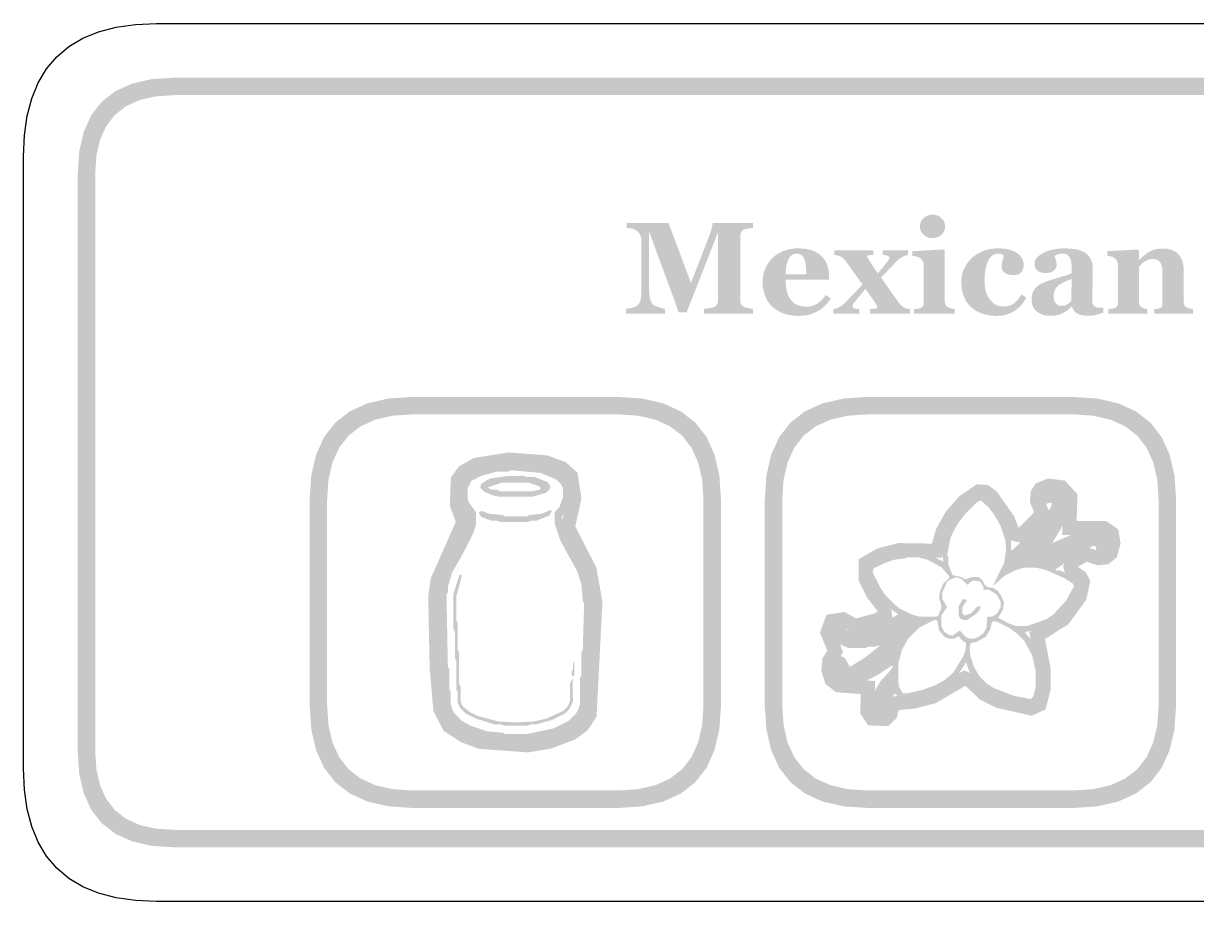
# Model space of a CAD drawing. Header units: millimetres. Extents: x 4 to 272, y 4 to 144.
# Drawn here: x 3.96 to 30.77, y 27.96 to 48.04 of the extents above; entities that cross this region are included whole.
import ezdxf

# ---------------------------------------------------------------- set-up
doc = ezdxf.new("R2010")
doc.units = ezdxf.units.MM
doc.layers.add('CUT', color=1, linetype='Continuous')
doc.layers.add('RASTER', color=7, linetype='Continuous')

msp = doc.modelspace()

# ---------------------------------------------------------------- hatches: boundary and pattern name
at = {"layer": 'RASTER'}
h = msp.add_hatch(color=7, dxfattribs=at)
h.paths.add_polyline_path([(5.2, 44.6), (5.234, 45.116), (5.337, 45.563), (5.509, 45.941), (5.75, 46.25), (6.059, 46.491), (6.438, 46.662), (6.884, 46.766), (7.4, 46.8), (64.6, 46.8), (65.116, 46.766), (65.563, 46.662), (65.941, 46.491), (66.25, 46.25), (66.491, 45.941), (66.663, 45.563), (66.766, 45.116), (66.8, 44.6), (66.8, 31.4), (66.766, 30.884), (66.663, 30.438), (66.491, 30.059), (66.25, 29.75), (65.941, 29.509), (65.563, 29.338), (65.116, 29.234), (64.6, 29.2), (7.4, 29.2), (6.884, 29.234), (6.438, 29.338), (6.059, 29.509), (5.75, 29.75), (5.509, 30.059), (5.337, 30.438), (5.234, 30.884), (5.2, 31.4)])
h.paths.add_polyline_path([(5.6, 44.6), (5.6, 31.4), (5.628, 30.978), (5.712, 30.613), (5.853, 30.303), (6.05, 30.05), (6.303, 29.853), (6.612, 29.712), (6.978, 29.628), (7.4, 29.6), (64.6, 29.6), (65.022, 29.628), (65.387, 29.712), (65.697, 29.853), (65.95, 30.05), (66.147, 30.303), (66.288, 30.612), (66.372, 30.978), (66.4, 31.4), (66.4, 44.6), (66.372, 45.022), (66.288, 45.387), (66.147, 45.697), (65.95, 45.95), (65.697, 46.147), (65.387, 46.288), (65.022, 46.372), (64.6, 46.4), (7.4, 46.4), (6.978, 46.372), (6.612, 46.288), (6.303, 46.147), (6.05, 45.95), (5.853, 45.697), (5.712, 45.387), (5.628, 45.022), (5.6, 44.6)], flags=0)
for points in [[(20.635, 41.4), (19.508, 41.4), (19.508, 41.514), (19.521, 41.515), (19.534, 41.517), (19.549, 41.518), (19.564, 41.52), (19.579, 41.522), (19.596, 41.524), (19.613, 41.526), (19.63, 41.529), (19.648, 41.531), (19.664, 41.534), (19.678, 41.537), (19.691, 41.54), (19.703, 41.542), (19.713, 41.545), (19.722, 41.548), (19.729, 41.551), (19.742, 41.557), (19.754, 41.563), (19.766, 41.57), (19.776, 41.577), (19.785, 41.585), (19.793, 41.593), (19.801, 41.602), (19.807, 41.611), (19.812, 41.621), (19.817, 41.631), (19.821, 41.642), (19.824, 41.654), (19.827, 41.667), (19.829, 41.68), (19.83, 41.693), (19.83, 41.708), (19.83, 43.26), (19.115, 41.434), (18.931, 41.434), (18.927, 41.447), (18.922, 41.464), (18.916, 41.483), (18.908, 41.506), (18.899, 41.531), (18.889, 41.56), (18.878, 41.591), (18.866, 41.626), (18.853, 41.661), (18.841, 41.694), (18.83, 41.725), (18.819, 41.755), (18.808, 41.783), (18.799, 41.809), (18.79, 41.833), (18.781, 41.856), (18.256, 43.284), (18.256, 42.02), (18.256, 41.976), (18.257, 41.934), (18.259, 41.896), (18.262, 41.86), (18.265, 41.827), (18.269, 41.796), (18.274, 41.768), (18.28, 41.744), (18.286, 41.721), (18.294, 41.699), (18.302, 41.68), (18.311, 41.662), (18.322, 41.645), (18.333, 41.63), (18.345, 41.617), (18.358, 41.605), (18.368, 41.597), (18.38, 41.59), (18.394, 41.582), (18.409, 41.575), (18.427, 41.568), (18.446, 41.561), (18.467, 41.553), (18.489, 41.546), (18.512, 41.54), (18.533, 41.534), (18.552, 41.529), (18.57, 41.525), (18.585, 41.521), (18.599, 41.518), (18.611, 41.516), (18.622, 41.514), (18.622, 41.4), (17.728, 41.4), (17.728, 41.514), (17.738, 41.516), (17.749, 41.517), (17.762, 41.519), (17.776, 41.521), (17.792, 41.524), (17.809, 41.527), (17.828, 41.53), (17.848, 41.534), (17.868, 41.538), (17.887, 41.543), (17.906, 41.549), (17.923, 41.555), (17.939, 41.562), (17.955, 41.57), (17.97, 41.578), (17.983, 41.588), (17.997, 41.599), (18.01, 41.612), (18.022, 41.626), (18.032, 41.643), (18.042, 41.661), (18.05, 41.681), (18.057, 41.702), (18.062, 41.726), (18.067, 41.752), (18.071, 41.78), (18.075, 41.811), (18.078, 41.844), (18.08, 41.88), (18.081, 41.919), (18.082, 41.96), (18.083, 42.004), (18.083, 43.033), (18.082, 43.056), (18.081, 43.078), (18.079, 43.099), (18.077, 43.119), (18.074, 43.138), (18.07, 43.156), (18.065, 43.173), (18.059, 43.189), (18.053, 43.204), (18.046, 43.219), (18.038, 43.232), (18.03, 43.245), (18.021, 43.257), (18.011, 43.268), (18, 43.279), (17.989, 43.288), (17.974, 43.299), (17.96, 43.309), (17.945, 43.318), (17.93, 43.326), (17.915, 43.332), (17.899, 43.338), (17.884, 43.343), (17.869, 43.347), (17.853, 43.35), (17.838, 43.353), (17.823, 43.355), (17.807, 43.358), (17.791, 43.36), (17.776, 43.362), (17.76, 43.363), (17.744, 43.364), (17.744, 43.479), (18.701, 43.479), (19.214, 42.106), (19.646, 43.221), (19.651, 43.237), (19.657, 43.253), (19.662, 43.27), (19.667, 43.288), (19.673, 43.307), (19.678, 43.326), (19.683, 43.346), (19.688, 43.367), (19.693, 43.388), (19.697, 43.406), (19.701, 43.423), (19.704, 43.438), (19.706, 43.451), (19.708, 43.462), (19.71, 43.471), (19.71, 43.479), (20.632, 43.479), (20.632, 43.364), (20.62, 43.364), (20.608, 43.363), (20.596, 43.361), (20.584, 43.36), (20.571, 43.358), (20.559, 43.357), (20.546, 43.355), (20.533, 43.353), (20.521, 43.35), (20.508, 43.348), (20.496, 43.345), (20.483, 43.342), (20.471, 43.339), (20.459, 43.336), (20.447, 43.333), (20.435, 43.329), (20.422, 43.324), (20.409, 43.318), (20.398, 43.312), (20.388, 43.305), (20.379, 43.297), (20.371, 43.288), (20.365, 43.279), (20.36, 43.269), (20.356, 43.259), (20.352, 43.248), (20.349, 43.237), (20.346, 43.226), (20.344, 43.214), (20.343, 43.203), (20.342, 43.191), (20.342, 43.178), (20.342, 41.706), (20.342, 41.693), (20.343, 41.681), (20.344, 41.669), (20.346, 41.658), (20.349, 41.647), (20.352, 41.637), (20.356, 41.627), (20.36, 41.618), (20.365, 41.609), (20.371, 41.6), (20.379, 41.592), (20.388, 41.584), (20.398, 41.576), (20.409, 41.569), (20.422, 41.562), (20.435, 41.555), (20.443, 41.552), (20.452, 41.549), (20.463, 41.546), (20.474, 41.542), (20.487, 41.539), (20.5, 41.536), (20.515, 41.533), (20.531, 41.53), (20.547, 41.528), (20.563, 41.525), (20.577, 41.523), (20.59, 41.52), (20.603, 41.519), (20.614, 41.517), (20.625, 41.515), (20.635, 41.514)], [(26.208, 41.353), (26.158, 41.354), (26.109, 41.357), (26.062, 41.361), (26.017, 41.368), (25.972, 41.376), (25.93, 41.386), (25.888, 41.399), (25.849, 41.412), (25.81, 41.428), (25.774, 41.445), (25.739, 41.463), (25.706, 41.483), (25.675, 41.503), (25.646, 41.526), (25.618, 41.549), (25.592, 41.574), (25.567, 41.601), (25.544, 41.629), (25.523, 41.658), (25.503, 41.688), (25.485, 41.719), (25.469, 41.752), (25.454, 41.785), (25.441, 41.82), (25.429, 41.856), (25.419, 41.893), (25.41, 41.93), (25.403, 41.969), (25.398, 42.008), (25.394, 42.048), (25.392, 42.088), (25.391, 42.129), (25.392, 42.167), (25.395, 42.205), (25.399, 42.242), (25.406, 42.278), (25.415, 42.314), (25.425, 42.35), (25.437, 42.385), (25.452, 42.42), (25.468, 42.453), (25.485, 42.486), (25.503, 42.518), (25.523, 42.549), (25.545, 42.578), (25.567, 42.607), (25.591, 42.635), (25.616, 42.661), (25.644, 42.687), (25.673, 42.712), (25.704, 42.735), (25.736, 42.757), (25.77, 42.778), (25.806, 42.797), (25.843, 42.815), (25.882, 42.832), (25.923, 42.847), (25.964, 42.86), (26.006, 42.871), (26.049, 42.88), (26.094, 42.887), (26.139, 42.892), (26.186, 42.895), (26.233, 42.896), (26.299, 42.894), (26.361, 42.889), (26.419, 42.881), (26.474, 42.87), (26.526, 42.856), (26.574, 42.838), (26.618, 42.818), (26.659, 42.794), (26.696, 42.767), (26.728, 42.738), (26.755, 42.707), (26.777, 42.674), (26.794, 42.639), (26.806, 42.601), (26.814, 42.561), (26.816, 42.519), (26.815, 42.493), (26.813, 42.469), (26.808, 42.446), (26.802, 42.424), (26.794, 42.403), (26.785, 42.384), (26.774, 42.366), (26.76, 42.349), (26.745, 42.334), (26.728, 42.321), (26.707, 42.31), (26.685, 42.301), (26.659, 42.294), (26.632, 42.289), (26.601, 42.286), (26.569, 42.285), (26.542, 42.286), (26.516, 42.288), (26.491, 42.292), (26.468, 42.298), (26.445, 42.305), (26.424, 42.314), (26.404, 42.325), (26.385, 42.338), (26.367, 42.351), (26.352, 42.366), (26.34, 42.382), (26.329, 42.398), (26.321, 42.416), (26.315, 42.435), (26.312, 42.454), (26.311, 42.475), (26.311, 42.493), (26.312, 42.511), (26.314, 42.529), (26.317, 42.547), (26.32, 42.564), (26.324, 42.582), (26.329, 42.6), (26.334, 42.617), (26.34, 42.634), (26.345, 42.65), (26.349, 42.665), (26.353, 42.679), (26.356, 42.692), (26.359, 42.704), (26.361, 42.715), (26.362, 42.724), (26.358, 42.731), (26.353, 42.737), (26.349, 42.742), (26.344, 42.747), (26.338, 42.752), (26.333, 42.757), (26.327, 42.761), (26.321, 42.765), (26.314, 42.768), (26.307, 42.771), (26.298, 42.773), (26.289, 42.775), (26.279, 42.776), (26.268, 42.778), (26.256, 42.778), (26.243, 42.778), (26.227, 42.778), (26.211, 42.776), (26.196, 42.774), (26.18, 42.771), (26.166, 42.766), (26.151, 42.761), (26.137, 42.755), (26.123, 42.748), (26.11, 42.739), (26.097, 42.729), (26.084, 42.718), (26.071, 42.705), (26.058, 42.691), (26.046, 42.675), (26.034, 42.658), (26.022, 42.639), (26.011, 42.62), (26.001, 42.6), (25.991, 42.577), (25.981, 42.554), (25.973, 42.528), (25.964, 42.501), (25.957, 42.473), (25.95, 42.443), (25.943, 42.411), (25.938, 42.378), (25.933, 42.344), (25.929, 42.307), (25.926, 42.27), (25.924, 42.23), (25.923, 42.19), (25.923, 42.147), (25.925, 42.083), (25.93, 42.023), (25.94, 41.966), (25.953, 41.912), (25.97, 41.861), (25.991, 41.813), (26.016, 41.768), (26.045, 41.727), (26.076, 41.689), (26.109, 41.657), (26.143, 41.629), (26.179, 41.607), (26.216, 41.589), (26.255, 41.577), (26.295, 41.569), (26.337, 41.567), (26.377, 41.568), (26.414, 41.572), (26.45, 41.577), (26.483, 41.585), (26.514, 41.595), (26.544, 41.608), (26.571, 41.623), (26.596, 41.64), (26.619, 41.659), (26.642, 41.68), (26.665, 41.702), (26.686, 41.727), (26.707, 41.754), (26.728, 41.782), (26.747, 41.813), (26.766, 41.845), (26.876, 41.769), (26.865, 41.747), (26.852, 41.725), (26.84, 41.704), (26.826, 41.684), (26.813, 41.663), (26.798, 41.644), (26.783, 41.625), (26.768, 41.606), (26.752, 41.588), (26.735, 41.57), (26.717, 41.553), (26.699, 41.536), (26.679, 41.52), (26.659, 41.504), (26.639, 41.489), (26.617, 41.475), (26.594, 41.46), (26.571, 41.447), (26.547, 41.434), (26.524, 41.422), (26.5, 41.411), (26.477, 41.401), (26.453, 41.392), (26.429, 41.384), (26.405, 41.377), (26.38, 41.37), (26.354, 41.365), (26.327, 41.361), (26.298, 41.357), (26.269, 41.355), (26.239, 41.354), (26.208, 41.353)], [(30.686, 41.4), (29.804, 41.4), (29.804, 41.507), (29.812, 41.508), (29.819, 41.508), (29.827, 41.509), (29.835, 41.51), (29.844, 41.511), (29.853, 41.512), (29.862, 41.513), (29.872, 41.514), (29.881, 41.515), (29.89, 41.517), (29.899, 41.518), (29.907, 41.52), (29.914, 41.522), (29.92, 41.524), (29.926, 41.526), (29.932, 41.529), (29.939, 41.533), (29.946, 41.538), (29.952, 41.543), (29.958, 41.549), (29.963, 41.555), (29.968, 41.561), (29.972, 41.568), (29.976, 41.576), (29.979, 41.584), (29.982, 41.593), (29.984, 41.603), (29.986, 41.614), (29.987, 41.626), (29.988, 41.638), (29.989, 41.652), (29.989, 41.667), (29.989, 42.352), (29.988, 42.388), (29.986, 42.422), (29.981, 42.454), (29.975, 42.483), (29.968, 42.51), (29.958, 42.535), (29.947, 42.557), (29.934, 42.577), (29.92, 42.595), (29.903, 42.61), (29.886, 42.623), (29.866, 42.634), (29.845, 42.642), (29.822, 42.648), (29.798, 42.651), (29.772, 42.652), (29.758, 42.652), (29.743, 42.651), (29.729, 42.65), (29.716, 42.648), (29.702, 42.646), (29.689, 42.643), (29.676, 42.639), (29.663, 42.635), (29.65, 42.63), (29.638, 42.625), (29.625, 42.619), (29.613, 42.613), (29.601, 42.607), (29.589, 42.599), (29.576, 42.592), (29.564, 42.584), (29.554, 42.576), (29.544, 42.569), (29.535, 42.561), (29.526, 42.554), (29.518, 42.546), (29.51, 42.539), (29.503, 42.531), (29.496, 42.524), (29.49, 42.516), (29.484, 42.509), (29.478, 42.501), (29.472, 42.495), (29.467, 42.488), (29.462, 42.482), (29.457, 42.475), (29.453, 42.469), (29.453, 41.683), (29.453, 41.67), (29.454, 41.658), (29.455, 41.647), (29.457, 41.636), (29.459, 41.625), (29.461, 41.615), (29.464, 41.606), (29.468, 41.597), (29.471, 41.589), (29.476, 41.581), (29.481, 41.574), (29.487, 41.567), (29.493, 41.561), (29.5, 41.555), (29.508, 41.55), (29.516, 41.545), (29.522, 41.542), (29.528, 41.539), (29.535, 41.536), (29.542, 41.533), (29.55, 41.53), (29.558, 41.527), (29.566, 41.524), (29.574, 41.522), (29.583, 41.519), (29.592, 41.517), (29.601, 41.515), (29.609, 41.513), (29.618, 41.511), (29.626, 41.509), (29.635, 41.508), (29.643, 41.507), (29.643, 41.4), (28.753, 41.4), (28.753, 41.507), (28.762, 41.508), (28.771, 41.509), (28.78, 41.509), (28.789, 41.51), (28.799, 41.511), (28.808, 41.513), (28.817, 41.514), (28.827, 41.515), (28.836, 41.516), (28.845, 41.518), (28.853, 41.519), (28.861, 41.521), (28.869, 41.523), (28.877, 41.525), (28.884, 41.527), (28.89, 41.529), (28.902, 41.533), (28.912, 41.538), (28.921, 41.543), (28.93, 41.549), (28.938, 41.556), (28.944, 41.563), (28.95, 41.571), (28.955, 41.579), (28.959, 41.587), (28.963, 41.597), (28.966, 41.607), (28.968, 41.618), (28.97, 41.629), (28.971, 41.641), (28.972, 41.653), (28.972, 41.667), (28.972, 42.519), (28.972, 42.53), (28.971, 42.542), (28.969, 42.553), (28.967, 42.564), (28.963, 42.575), (28.959, 42.586), (28.954, 42.597), (28.949, 42.608), (28.943, 42.619), (28.936, 42.629), (28.929, 42.639), (28.922, 42.648), (28.914, 42.657), (28.906, 42.665), (28.897, 42.673), (28.887, 42.68), (28.881, 42.685), (28.873, 42.689), (28.866, 42.693), (28.858, 42.696), (28.849, 42.7), (28.84, 42.703), (28.831, 42.707), (28.821, 42.71), (28.811, 42.712), (28.8, 42.715), (28.789, 42.717), (28.779, 42.719), (28.767, 42.721), (28.756, 42.723), (28.744, 42.724), (28.732, 42.726), (28.732, 42.833), (29.431, 42.871), (29.453, 42.849), (29.453, 42.636), (29.459, 42.636), (29.469, 42.646), (29.48, 42.656), (29.492, 42.666), (29.504, 42.677), (29.517, 42.688), (29.53, 42.699), (29.544, 42.712), (29.558, 42.724), (29.573, 42.737), (29.587, 42.749), (29.601, 42.76), (29.615, 42.771), (29.628, 42.781), (29.641, 42.79), (29.654, 42.799), (29.667, 42.808), (29.681, 42.816), (29.696, 42.825), (29.712, 42.833), (29.729, 42.84), (29.748, 42.848), (29.767, 42.855), (29.787, 42.861), (29.809, 42.868), (29.831, 42.874), (29.854, 42.879), (29.876, 42.883), (29.9, 42.886), (29.923, 42.889), (29.947, 42.891), (29.972, 42.892), (29.996, 42.893), (30.054, 42.891), (30.108, 42.884), (30.159, 42.874), (30.205, 42.859), (30.248, 42.84), (30.287, 42.816), (30.323, 42.789), (30.354, 42.757), (30.382, 42.722), (30.407, 42.684), (30.427, 42.643), (30.444, 42.6), (30.457, 42.553), (30.466, 42.504), (30.472, 42.452), (30.474, 42.398), (30.474, 41.68), (30.474, 41.667), (30.475, 41.654), (30.476, 41.642), (30.478, 41.631), (30.48, 41.621), (30.483, 41.611), (30.486, 41.602), (30.49, 41.593), (30.494, 41.586), (30.5, 41.578), (30.506, 41.571), (30.513, 41.564), (30.521, 41.558), (30.53, 41.552), (30.539, 41.547), (30.55, 41.542), (30.556, 41.54), (30.562, 41.537), (30.569, 41.534), (30.576, 41.532), (30.584, 41.529), (30.591, 41.527), (30.599, 41.524), (30.608, 41.522), (30.617, 41.519), (30.626, 41.517), (30.635, 41.515), (30.645, 41.513), (30.655, 41.511), (30.665, 41.509), (30.675, 41.508), (30.686, 41.507)], [(24.218, 41.4), (23.302, 41.4), (23.302, 41.507), (23.32, 41.508), (23.336, 41.509), (23.353, 41.511), (23.368, 41.512), (23.383, 41.514), (23.396, 41.516), (23.41, 41.517), (23.422, 41.519), (23.433, 41.522), (23.443, 41.524), (23.452, 41.528), (23.458, 41.532), (23.464, 41.536), (23.467, 41.541), (23.47, 41.546), (23.47, 41.552), (23.47, 41.555), (23.47, 41.559), (23.469, 41.563), (23.467, 41.567), (23.466, 41.572), (23.463, 41.577), (23.461, 41.583), (23.458, 41.589), (23.455, 41.595), (23.451, 41.602), (23.448, 41.608), (23.444, 41.615), (23.44, 41.622), (23.436, 41.63), (23.431, 41.637), (23.427, 41.645), (23.419, 41.657), (23.41, 41.671), (23.4, 41.686), (23.389, 41.703), (23.376, 41.722), (23.362, 41.742), (23.347, 41.764), (23.331, 41.788), (23.314, 41.812), (23.297, 41.836), (23.281, 41.86), (23.264, 41.883), (23.249, 41.905), (23.233, 41.927), (23.218, 41.949), (23.202, 41.97), (23.182, 41.946), (23.162, 41.922), (23.143, 41.9), (23.124, 41.879), (23.107, 41.858), (23.091, 41.838), (23.075, 41.819), (23.06, 41.801), (23.046, 41.784), (23.031, 41.766), (23.017, 41.747), (23.002, 41.728), (22.987, 41.709), (22.971, 41.69), (22.956, 41.67), (22.94, 41.65), (22.935, 41.644), (22.93, 41.638), (22.926, 41.631), (22.922, 41.625), (22.918, 41.619), (22.915, 41.613), (22.912, 41.608), (22.909, 41.602), (22.907, 41.597), (22.906, 41.592), (22.904, 41.588), (22.903, 41.585), (22.902, 41.582), (22.901, 41.579), (22.901, 41.577), (22.901, 41.576), (22.901, 41.568), (22.904, 41.56), (22.907, 41.553), (22.913, 41.546), (22.919, 41.54), (22.927, 41.534), (22.937, 41.529), (22.948, 41.525), (22.96, 41.52), (22.973, 41.517), (22.987, 41.514), (23, 41.511), (23.015, 41.509), (23.03, 41.508), (23.046, 41.507), (23.062, 41.507), (23.062, 41.4), (22.467, 41.4), (22.467, 41.507), (22.496, 41.514), (22.523, 41.521), (22.549, 41.53), (22.574, 41.539), (22.597, 41.55), (22.618, 41.561), (22.638, 41.573), (22.657, 41.586), (22.674, 41.599), (22.689, 41.612), (22.704, 41.623), (22.716, 41.634), (22.728, 41.644), (22.737, 41.653), (22.746, 41.662), (22.753, 41.67), (22.779, 41.697), (22.804, 41.724), (22.828, 41.75), (22.851, 41.774), (22.873, 41.797), (22.895, 41.819), (22.915, 41.84), (22.934, 41.859), (22.953, 41.879), (22.974, 41.901), (22.996, 41.924), (23.02, 41.95), (23.046, 41.977), (23.073, 42.007), (23.102, 42.038), (23.132, 42.071), (23.111, 42.101), (23.088, 42.132), (23.065, 42.165), (23.04, 42.199), (23.014, 42.236), (22.987, 42.273), (22.959, 42.313), (22.93, 42.354), (22.901, 42.394), (22.873, 42.433), (22.847, 42.47), (22.821, 42.506), (22.797, 42.539), (22.774, 42.57), (22.753, 42.6), (22.732, 42.628), (22.722, 42.64), (22.711, 42.652), (22.7, 42.664), (22.688, 42.674), (22.676, 42.684), (22.663, 42.693), (22.65, 42.701), (22.635, 42.709), (22.621, 42.716), (22.605, 42.722), (22.588, 42.727), (22.57, 42.732), (22.551, 42.737), (22.531, 42.741), (22.51, 42.744), (22.488, 42.746), (22.488, 42.853), (23.383, 42.853), (23.383, 42.746), (23.371, 42.746), (23.358, 42.746), (23.347, 42.745), (23.335, 42.745), (23.323, 42.744), (23.311, 42.743), (23.299, 42.742), (23.287, 42.74), (23.276, 42.739), (23.267, 42.737), (23.259, 42.735), (23.252, 42.732), (23.247, 42.73), (23.243, 42.727), (23.241, 42.723), (23.24, 42.72), (23.241, 42.717), (23.241, 42.714), (23.242, 42.71), (23.242, 42.707), (23.243, 42.703), (23.245, 42.699), (23.246, 42.695), (23.248, 42.691), (23.25, 42.686), (23.252, 42.682), (23.254, 42.677), (23.256, 42.673), (23.259, 42.668), (23.261, 42.663), (23.264, 42.659), (23.267, 42.654), (23.274, 42.642), (23.283, 42.628), (23.292, 42.613), (23.303, 42.596), (23.314, 42.578), (23.327, 42.559), (23.34, 42.538), (23.355, 42.516), (23.37, 42.493), (23.385, 42.47), (23.401, 42.447), (23.417, 42.423), (23.433, 42.399), (23.45, 42.375), (23.467, 42.351), (23.484, 42.326), (23.5, 42.345), (23.515, 42.364), (23.53, 42.382), (23.544, 42.399), (23.558, 42.415), (23.571, 42.43), (23.583, 42.444), (23.594, 42.458), (23.606, 42.471), (23.618, 42.486), (23.631, 42.502), (23.645, 42.52), (23.66, 42.538), (23.676, 42.558), (23.692, 42.58), (23.709, 42.603), (23.716, 42.611), (23.721, 42.619), (23.726, 42.627), (23.731, 42.633), (23.734, 42.64), (23.738, 42.645), (23.74, 42.651), (23.742, 42.655), (23.744, 42.66), (23.745, 42.663), (23.746, 42.667), (23.747, 42.67), (23.748, 42.672), (23.748, 42.674), (23.749, 42.676), (23.749, 42.677), (23.748, 42.683), (23.747, 42.689), (23.744, 42.695), (23.741, 42.701), (23.736, 42.706), (23.731, 42.712), (23.725, 42.717), (23.717, 42.722), (23.708, 42.727), (23.698, 42.731), (23.685, 42.735), (23.671, 42.738), (23.654, 42.741), (23.636, 42.743), (23.616, 42.745), (23.594, 42.746), (23.594, 42.853), (24.177, 42.853), (24.177, 42.746), (24.159, 42.743), (24.141, 42.739), (24.123, 42.734), (24.106, 42.728), (24.089, 42.722), (24.071, 42.715), (24.054, 42.707), (24.037, 42.698), (24.02, 42.688), (24.003, 42.677), (23.986, 42.665), (23.969, 42.651), (23.951, 42.636), (23.933, 42.62), (23.915, 42.602), (23.897, 42.584), (23.869, 42.555), (23.843, 42.528), (23.82, 42.504), (23.798, 42.481), (23.778, 42.46), (23.76, 42.441), (23.744, 42.425), (23.73, 42.41), (23.716, 42.395), (23.7, 42.378), (23.682, 42.359), (23.661, 42.337), (23.639, 42.313), (23.614, 42.287), (23.587, 42.258), (23.558, 42.228), (23.576, 42.202), (23.596, 42.175), (23.617, 42.144), (23.641, 42.111), (23.666, 42.075), (23.693, 42.036), (23.722, 41.995), (23.753, 41.951), (23.784, 41.906), (23.815, 41.864), (23.844, 41.823), (23.872, 41.783), (23.899, 41.746), (23.925, 41.71), (23.949, 41.677), (23.973, 41.645), (23.983, 41.631), (23.993, 41.618), (24.004, 41.606), (24.015, 41.594), (24.026, 41.583), (24.038, 41.573), (24.049, 41.563), (24.062, 41.554), (24.075, 41.545), (24.09, 41.538), (24.106, 41.531), (24.125, 41.525), (24.145, 41.519), (24.168, 41.514), (24.192, 41.51), (24.218, 41.507)]]:
    msp.add_hatch(color=7, dxfattribs=at).paths.add_polyline_path(points)
h = msp.add_hatch(color=7, dxfattribs=at)
h.paths.add_polyline_path([(25.237, 41.4), (24.311, 41.4), (24.311, 41.507), (24.321, 41.508), (24.33, 41.508), (24.34, 41.509), (24.349, 41.51), (24.358, 41.511), (24.368, 41.512), (24.377, 41.513), (24.386, 41.514), (24.395, 41.515), (24.404, 41.517), (24.412, 41.518), (24.42, 41.52), (24.428, 41.522), (24.435, 41.524), (24.442, 41.526), (24.449, 41.529), (24.46, 41.534), (24.471, 41.539), (24.48, 41.544), (24.489, 41.55), (24.497, 41.557), (24.504, 41.564), (24.51, 41.571), (24.515, 41.579), (24.519, 41.588), (24.523, 41.597), (24.526, 41.607), (24.529, 41.618), (24.531, 41.629), (24.533, 41.641), (24.534, 41.653), (24.534, 41.667), (24.534, 42.519), (24.534, 42.532), (24.532, 42.544), (24.531, 42.556), (24.528, 42.567), (24.525, 42.578), (24.521, 42.589), (24.516, 42.599), (24.51, 42.609), (24.504, 42.619), (24.498, 42.628), (24.491, 42.636), (24.484, 42.644), (24.477, 42.652), (24.469, 42.659), (24.461, 42.665), (24.452, 42.671), (24.445, 42.676), (24.437, 42.68), (24.428, 42.684), (24.419, 42.689), (24.408, 42.693), (24.397, 42.697), (24.385, 42.701), (24.372, 42.705), (24.359, 42.709), (24.346, 42.713), (24.333, 42.716), (24.321, 42.718), (24.309, 42.721), (24.297, 42.723), (24.286, 42.724), (24.275, 42.726), (24.275, 42.833), (24.992, 42.871), (25.014, 42.849), (25.014, 41.686), (25.015, 41.673), (25.016, 41.661), (25.017, 41.649), (25.02, 41.638), (25.023, 41.628), (25.027, 41.617), (25.031, 41.608), (25.036, 41.598), (25.042, 41.59), (25.049, 41.582), (25.056, 41.574), (25.063, 41.567), (25.071, 41.561), (25.08, 41.555), (25.089, 41.55), (25.099, 41.545), (25.107, 41.542), (25.114, 41.539), (25.122, 41.536), (25.13, 41.533), (25.138, 41.53), (25.147, 41.527), (25.155, 41.524), (25.164, 41.522), (25.173, 41.519), (25.182, 41.517), (25.191, 41.515), (25.2, 41.513), (25.209, 41.511), (25.218, 41.509), (25.228, 41.508), (25.237, 41.507)])
h.paths.add_polyline_path([(25.023, 43.398), (25.022, 43.371), (25.018, 43.344), (25.011, 43.319), (25.002, 43.295), (24.99, 43.272), (24.975, 43.25), (24.958, 43.228), (24.938, 43.208), (24.916, 43.19), (24.893, 43.174), (24.869, 43.161), (24.844, 43.15), (24.818, 43.141), (24.791, 43.135), (24.763, 43.131), (24.735, 43.13), (24.705, 43.131), (24.677, 43.135), (24.65, 43.141), (24.624, 43.15), (24.599, 43.161), (24.575, 43.174), (24.552, 43.19), (24.53, 43.208), (24.51, 43.228), (24.493, 43.25), (24.478, 43.272), (24.466, 43.295), (24.457, 43.319), (24.45, 43.344), (24.446, 43.371), (24.445, 43.398), (24.446, 43.425), (24.45, 43.452), (24.457, 43.477), (24.466, 43.501), (24.478, 43.525), (24.493, 43.547), (24.51, 43.568), (24.53, 43.588), (24.552, 43.607), (24.575, 43.623), (24.599, 43.637), (24.624, 43.648), (24.65, 43.656), (24.677, 43.663), (24.705, 43.666), (24.735, 43.668), (24.764, 43.666), (24.792, 43.663), (24.819, 43.656), (24.845, 43.648), (24.87, 43.637), (24.894, 43.623), (24.916, 43.607), (24.938, 43.588), (24.958, 43.568), (24.975, 43.547), (24.99, 43.525), (25.002, 43.501), (25.011, 43.477), (25.018, 43.452), (25.022, 43.425), (25.023, 43.398)])
h = msp.add_hatch(color=7, dxfattribs=at)
h.paths.add_polyline_path([(22.407, 41.75), (22.394, 41.729), (22.38, 41.709), (22.366, 41.689), (22.35, 41.669), (22.335, 41.649), (22.318, 41.63), (22.301, 41.611), (22.283, 41.593), (22.265, 41.574), (22.246, 41.557), (22.226, 41.54), (22.206, 41.524), (22.185, 41.508), (22.163, 41.494), (22.141, 41.479), (22.118, 41.466), (22.094, 41.452), (22.069, 41.44), (22.044, 41.428), (22.02, 41.417), (21.995, 41.407), (21.97, 41.398), (21.945, 41.389), (21.92, 41.382), (21.894, 41.375), (21.868, 41.369), (21.84, 41.364), (21.812, 41.36), (21.783, 41.357), (21.753, 41.355), (21.721, 41.354), (21.689, 41.353), (21.636, 41.354), (21.585, 41.357), (21.535, 41.362), (21.487, 41.369), (21.441, 41.377), (21.397, 41.388), (21.355, 41.4), (21.315, 41.415), (21.276, 41.431), (21.24, 41.448), (21.205, 41.467), (21.171, 41.487), (21.14, 41.508), (21.11, 41.531), (21.081, 41.555), (21.055, 41.58), (21.03, 41.607), (21.007, 41.635), (20.985, 41.663), (20.965, 41.694), (20.947, 41.725), (20.93, 41.757), (20.915, 41.791), (20.902, 41.826), (20.89, 41.861), (20.88, 41.898), (20.871, 41.935), (20.864, 41.973), (20.858, 42.012), (20.854, 42.051), (20.852, 42.091), (20.851, 42.132), (20.852, 42.17), (20.855, 42.206), (20.859, 42.243), (20.865, 42.279), (20.873, 42.314), (20.882, 42.35), (20.893, 42.384), (20.906, 42.419), (20.921, 42.453), (20.937, 42.485), (20.954, 42.517), (20.973, 42.548), (20.993, 42.578), (21.015, 42.607), (21.038, 42.635), (21.062, 42.663), (21.088, 42.688), (21.115, 42.712), (21.144, 42.735), (21.175, 42.757), (21.207, 42.777), (21.241, 42.796), (21.276, 42.814), (21.313, 42.831), (21.352, 42.846), (21.392, 42.859), (21.432, 42.87), (21.474, 42.879), (21.517, 42.887), (21.561, 42.892), (21.606, 42.895), (21.653, 42.896), (21.703, 42.895), (21.751, 42.892), (21.796, 42.889), (21.839, 42.883), (21.88, 42.876), (21.919, 42.868), (21.955, 42.857), (21.99, 42.846), (22.022, 42.833), (22.053, 42.819), (22.082, 42.803), (22.11, 42.786), (22.137, 42.769), (22.162, 42.75), (22.185, 42.729), (22.208, 42.708), (22.228, 42.687), (22.247, 42.664), (22.264, 42.641), (22.28, 42.617), (22.294, 42.592), (22.307, 42.566), (22.319, 42.539), (22.329, 42.511), (22.338, 42.483), (22.346, 42.454), (22.353, 42.424), (22.358, 42.395), (22.362, 42.365), (22.365, 42.335), (22.367, 42.304), (22.367, 42.273), (22.367, 42.178), (21.377, 42.178), (21.379, 42.105), (21.384, 42.037), (21.393, 41.973), (21.406, 41.913), (21.422, 41.859), (21.442, 41.808), (21.466, 41.762), (21.493, 41.721), (21.524, 41.684), (21.559, 41.652), (21.599, 41.625), (21.643, 41.603), (21.691, 41.586), (21.743, 41.574), (21.8, 41.567), (21.861, 41.564), (21.895, 41.565), (21.928, 41.569), (21.96, 41.575), (21.991, 41.583), (22.022, 41.594), (22.051, 41.606), (22.08, 41.622), (22.108, 41.64), (22.135, 41.659), (22.161, 41.68), (22.186, 41.702), (22.21, 41.725), (22.233, 41.75), (22.255, 41.775), (22.276, 41.802), (22.296, 41.831)])
h.paths.add_polyline_path([(21.847, 42.307), (21.847, 42.329), (21.847, 42.351), (21.846, 42.373), (21.845, 42.396), (21.844, 42.418), (21.842, 42.441), (21.841, 42.464), (21.839, 42.487), (21.836, 42.509), (21.833, 42.531), (21.83, 42.551), (21.827, 42.571), (21.822, 42.589), (21.818, 42.606), (21.813, 42.623), (21.808, 42.638), (21.801, 42.654), (21.794, 42.67), (21.787, 42.685), (21.778, 42.698), (21.77, 42.711), (21.76, 42.722), (21.75, 42.732), (21.74, 42.742), (21.729, 42.75), (21.717, 42.757), (21.704, 42.763), (21.691, 42.768), (21.677, 42.772), (21.662, 42.775), (21.647, 42.776), (21.631, 42.777), (21.603, 42.775), (21.577, 42.77), (21.552, 42.761), (21.529, 42.748), (21.507, 42.732), (21.487, 42.713), (21.468, 42.689), (21.45, 42.663), (21.435, 42.632), (21.421, 42.597), (21.409, 42.558), (21.398, 42.515), (21.39, 42.468), (21.384, 42.416), (21.38, 42.361), (21.377, 42.301)], flags=0)
h = msp.add_hatch(color=7, dxfattribs=at)
h.paths.add_polyline_path([(28.64, 41.431), (28.623, 41.424), (28.606, 41.417), (28.588, 41.411), (28.57, 41.404), (28.55, 41.398), (28.53, 41.391), (28.509, 41.385), (28.488, 41.379), (28.465, 41.374), (28.443, 41.369), (28.42, 41.365), (28.397, 41.362), (28.374, 41.359), (28.35, 41.358), (28.326, 41.356), (28.302, 41.356), (28.258, 41.357), (28.217, 41.359), (28.18, 41.364), (28.145, 41.369), (28.113, 41.377), (28.085, 41.386), (28.059, 41.397), (28.036, 41.41), (28.016, 41.424), (27.997, 41.439), (27.98, 41.456), (27.965, 41.475), (27.951, 41.494), (27.939, 41.516), (27.929, 41.538), (27.921, 41.563), (27.912, 41.563), (27.899, 41.55), (27.887, 41.539), (27.875, 41.527), (27.863, 41.516), (27.851, 41.506), (27.839, 41.496), (27.828, 41.487), (27.816, 41.478), (27.804, 41.469), (27.792, 41.461), (27.78, 41.453), (27.768, 41.445), (27.756, 41.438), (27.743, 41.431), (27.73, 41.424), (27.717, 41.418), (27.7, 41.41), (27.683, 41.403), (27.666, 41.396), (27.649, 41.39), (27.633, 41.384), (27.617, 41.379), (27.6, 41.374), (27.584, 41.37), (27.568, 41.366), (27.549, 41.363), (27.53, 41.361), (27.508, 41.358), (27.485, 41.357), (27.46, 41.356), (27.434, 41.355), (27.406, 41.355), (27.365, 41.356), (27.325, 41.361), (27.286, 41.369), (27.249, 41.38), (27.214, 41.394), (27.18, 41.411), (27.147, 41.431), (27.116, 41.455), (27.088, 41.481), (27.064, 41.509), (27.043, 41.539), (27.026, 41.572), (27.013, 41.606), (27.004, 41.642), (26.998, 41.68), (26.996, 41.721), (26.997, 41.744), (26.998, 41.767), (27, 41.788), (27.003, 41.809), (27.007, 41.829), (27.011, 41.848), (27.017, 41.866), (27.023, 41.883), (27.03, 41.899), (27.037, 41.915), (27.046, 41.93), (27.055, 41.945), (27.064, 41.96), (27.075, 41.974), (27.086, 41.988), (27.097, 42.001), (27.109, 42.012), (27.12, 42.023), (27.132, 42.033), (27.145, 42.043), (27.158, 42.053), (27.171, 42.062), (27.185, 42.07), (27.199, 42.078), (27.214, 42.086), (27.229, 42.093), (27.244, 42.101), (27.26, 42.108), (27.276, 42.115), (27.292, 42.122), (27.309, 42.129), (27.326, 42.135), (27.36, 42.147), (27.395, 42.16), (27.432, 42.172), (27.471, 42.185), (27.511, 42.197), (27.553, 42.21), (27.597, 42.223), (27.642, 42.236), (27.687, 42.249), (27.728, 42.261), (27.767, 42.273), (27.802, 42.285), (27.834, 42.296), (27.863, 42.308), (27.889, 42.318), (27.912, 42.329), (27.912, 42.469), (27.912, 42.479), (27.911, 42.489), (27.911, 42.5), (27.91, 42.512), (27.91, 42.524), (27.909, 42.537), (27.907, 42.551), (27.906, 42.566), (27.904, 42.581), (27.902, 42.595), (27.9, 42.608), (27.897, 42.621), (27.894, 42.634), (27.89, 42.645), (27.886, 42.657), (27.881, 42.667), (27.876, 42.679), (27.869, 42.69), (27.862, 42.7), (27.855, 42.71), (27.846, 42.72), (27.837, 42.729), (27.827, 42.738), (27.817, 42.746), (27.805, 42.754), (27.793, 42.76), (27.78, 42.766), (27.766, 42.77), (27.751, 42.774), (27.735, 42.776), (27.718, 42.778), (27.701, 42.778), (27.685, 42.778), (27.67, 42.777), (27.656, 42.776), (27.642, 42.774), (27.629, 42.771), (27.616, 42.768), (27.604, 42.764), (27.593, 42.76), (27.583, 42.756), (27.573, 42.751), (27.563, 42.746), (27.554, 42.742), (27.546, 42.737), (27.538, 42.732), (27.531, 42.728), (27.524, 42.723), (27.525, 42.715), (27.527, 42.706), (27.529, 42.696), (27.532, 42.686), (27.535, 42.674), (27.539, 42.662), (27.544, 42.648), (27.549, 42.633), (27.553, 42.618), (27.558, 42.604), (27.561, 42.589), (27.564, 42.574), (27.566, 42.56), (27.568, 42.546), (27.569, 42.532), (27.569, 42.518), (27.569, 42.511), (27.568, 42.504), (27.567, 42.497), (27.566, 42.49), (27.564, 42.482), (27.562, 42.473), (27.559, 42.465), (27.556, 42.455), (27.552, 42.446), (27.549, 42.438), (27.544, 42.43), (27.54, 42.422), (27.535, 42.415), (27.53, 42.408), (27.524, 42.402), (27.518, 42.396), (27.509, 42.389), (27.5, 42.382), (27.491, 42.376), (27.482, 42.37), (27.473, 42.365), (27.463, 42.36), (27.453, 42.355), (27.442, 42.351), (27.431, 42.347), (27.419, 42.344), (27.405, 42.341), (27.389, 42.339), (27.373, 42.337), (27.355, 42.336), (27.335, 42.335), (27.314, 42.335), (27.284, 42.335), (27.256, 42.338), (27.23, 42.343), (27.206, 42.349), (27.184, 42.358), (27.163, 42.368), (27.145, 42.38), (27.128, 42.394), (27.113, 42.409), (27.101, 42.426), (27.09, 42.443), (27.081, 42.462), (27.074, 42.482), (27.069, 42.503), (27.066, 42.525), (27.065, 42.548), (27.066, 42.569), (27.069, 42.588), (27.074, 42.608), (27.081, 42.626), (27.091, 42.644), (27.102, 42.662), (27.115, 42.679), (27.13, 42.696), (27.147, 42.712), (27.165, 42.727), (27.183, 42.741), (27.203, 42.755), (27.223, 42.768), (27.244, 42.781), (27.266, 42.792), (27.289, 42.803), (27.313, 42.814), (27.337, 42.824), (27.362, 42.833), (27.389, 42.842), (27.416, 42.851), (27.443, 42.858), (27.472, 42.865), (27.502, 42.871), (27.531, 42.877), (27.561, 42.882), (27.589, 42.886), (27.617, 42.89), (27.645, 42.892), (27.672, 42.894), (27.698, 42.895), (27.724, 42.896), (27.76, 42.895), (27.794, 42.895), (27.828, 42.893), (27.861, 42.891), (27.893, 42.889), (27.924, 42.886), (27.955, 42.883), (27.985, 42.879), (28.014, 42.874), (28.043, 42.868), (28.071, 42.861), (28.098, 42.853), (28.124, 42.844), (28.15, 42.833), (28.175, 42.822), (28.199, 42.809), (28.221, 42.796), (28.242, 42.781), (28.262, 42.764), (28.28, 42.746), (28.298, 42.727), (28.314, 42.706), (28.329, 42.684), (28.343, 42.66), (28.356, 42.635), (28.367, 42.608), (28.376, 42.579), (28.383, 42.548), (28.389, 42.516), (28.393, 42.481), (28.396, 42.445), (28.397, 42.406), (28.397, 42.364), (28.396, 42.32), (28.396, 42.274), (28.395, 42.225), (28.394, 42.175), (28.393, 42.123), (28.392, 42.07), (28.39, 42.014), (28.389, 41.959), (28.387, 41.91), (28.386, 41.865), (28.385, 41.826), (28.384, 41.791), (28.384, 41.761), (28.384, 41.735), (28.384, 41.715), (28.384, 41.699), (28.385, 41.684), (28.386, 41.669), (28.388, 41.656), (28.391, 41.643), (28.395, 41.632), (28.399, 41.621), (28.403, 41.611), (28.409, 41.602), (28.415, 41.593), (28.421, 41.585), (28.428, 41.578), (28.436, 41.571), (28.445, 41.565), (28.454, 41.559), (28.464, 41.554), (28.471, 41.551), (28.478, 41.549), (28.487, 41.546), (28.496, 41.544), (28.506, 41.543), (28.518, 41.542), (28.53, 41.541), (28.542, 41.54), (28.556, 41.539), (28.569, 41.539), (28.581, 41.539), (28.594, 41.538), (28.606, 41.538), (28.617, 41.538), (28.629, 41.538), (28.64, 41.538)])
h.paths.add_polyline_path([(27.912, 42.194), (27.891, 42.187), (27.871, 42.18), (27.851, 42.172), (27.83, 42.164), (27.81, 42.156), (27.79, 42.148), (27.769, 42.139), (27.749, 42.13), (27.73, 42.121), (27.711, 42.112), (27.693, 42.103), (27.676, 42.093), (27.66, 42.084), (27.645, 42.074), (27.631, 42.065), (27.617, 42.055), (27.604, 42.044), (27.592, 42.033), (27.58, 42.021), (27.569, 42.008), (27.559, 41.995), (27.549, 41.98), (27.541, 41.966), (27.532, 41.95), (27.525, 41.934), (27.519, 41.917), (27.514, 41.899), (27.509, 41.881), (27.506, 41.862), (27.504, 41.842), (27.502, 41.821), (27.502, 41.8), (27.503, 41.772), (27.505, 41.747), (27.509, 41.723), (27.515, 41.701), (27.522, 41.682), (27.531, 41.664), (27.542, 41.648), (27.554, 41.634), (27.567, 41.622), (27.581, 41.612), (27.596, 41.603), (27.612, 41.596), (27.628, 41.59), (27.645, 41.586), (27.663, 41.584), (27.682, 41.583), (27.702, 41.584), (27.72, 41.585), (27.738, 41.588), (27.755, 41.591), (27.771, 41.596), (27.787, 41.602), (27.801, 41.608), (27.814, 41.616), (27.827, 41.625), (27.84, 41.634), (27.852, 41.643), (27.863, 41.653), (27.875, 41.663), (27.885, 41.674), (27.896, 41.686), (27.906, 41.697)], flags=0)
h = msp.add_hatch(color=7, dxfattribs=at)
h.paths.add_polyline_path([(10.5, 37.15), (10.537, 37.701), (10.647, 38.178), (10.83, 38.582), (11.087, 38.912), (11.418, 39.17), (11.822, 39.353), (12.299, 39.463), (12.85, 39.5), (17.55, 39.5), (18.101, 39.463), (18.578, 39.353), (18.982, 39.17), (19.313, 38.912), (19.57, 38.582), (19.753, 38.178), (19.863, 37.701), (19.9, 37.15), (19.9, 32.45), (19.863, 31.899), (19.753, 31.422), (19.57, 31.018), (19.313, 30.687), (18.982, 30.43), (18.578, 30.247), (18.101, 30.137), (17.55, 30.1), (12.85, 30.1), (12.299, 30.137), (11.822, 30.247), (11.418, 30.43), (11.087, 30.688), (10.83, 31.018), (10.647, 31.422), (10.537, 31.899), (10.5, 32.45)])
h.paths.add_polyline_path([(10.9, 37.15), (10.9, 32.45), (10.93, 31.993), (11.022, 31.597), (11.174, 31.262), (11.388, 30.988), (11.662, 30.774), (11.997, 30.622), (12.393, 30.53), (12.85, 30.5), (17.55, 30.5), (18.007, 30.53), (18.403, 30.622), (18.738, 30.774), (19.013, 30.988), (19.226, 31.262), (19.378, 31.597), (19.47, 31.993), (19.5, 32.45), (19.5, 37.15), (19.47, 37.607), (19.378, 38.003), (19.226, 38.338), (19.013, 38.613), (18.738, 38.826), (18.403, 38.978), (18.007, 39.07), (17.55, 39.1), (12.85, 39.1), (12.393, 39.07), (11.997, 38.978), (11.662, 38.826), (11.388, 38.613), (11.174, 38.338), (11.022, 38.003), (10.93, 37.607), (10.9, 37.15)], flags=0)
h = msp.add_hatch(color=7, dxfattribs=at)
h.paths.add_polyline_path([(20.9, 37.15), (20.937, 37.701), (21.047, 38.178), (21.23, 38.582), (21.488, 38.912), (21.818, 39.17), (22.222, 39.353), (22.699, 39.463), (23.25, 39.5), (27.95, 39.5), (28.501, 39.463), (28.978, 39.353), (29.382, 39.17), (29.713, 38.912), (29.97, 38.582), (30.153, 38.178), (30.263, 37.701), (30.3, 37.15), (30.3, 32.45), (30.263, 31.899), (30.153, 31.422), (29.97, 31.018), (29.713, 30.687), (29.382, 30.43), (28.978, 30.247), (28.501, 30.137), (27.95, 30.1), (23.25, 30.1), (22.699, 30.137), (22.222, 30.247), (21.818, 30.43), (21.488, 30.688), (21.23, 31.018), (21.047, 31.422), (20.937, 31.899), (20.9, 32.45)])
h.paths.add_polyline_path([(21.3, 37.15), (21.3, 32.45), (21.33, 31.993), (21.422, 31.597), (21.574, 31.262), (21.788, 30.988), (22.062, 30.774), (22.397, 30.622), (22.793, 30.53), (23.25, 30.5), (27.95, 30.5), (28.407, 30.53), (28.803, 30.622), (29.138, 30.774), (29.413, 30.988), (29.626, 31.262), (29.778, 31.597), (29.87, 31.993), (29.9, 32.45), (29.9, 37.15), (29.87, 37.607), (29.778, 38.003), (29.626, 38.338), (29.413, 38.613), (29.138, 38.826), (28.803, 38.978), (28.407, 39.07), (27.95, 39.1), (23.25, 39.1), (22.793, 39.07), (22.397, 38.978), (22.062, 38.826), (21.788, 38.613), (21.574, 38.338), (21.422, 38.003), (21.33, 37.607), (21.3, 37.15)], flags=0)
h = msp.add_hatch(color=7, dxfattribs=at)
h.paths.add_polyline_path([(15.046, 38.23), (15.928, 38.163), (16.354, 38.007), (16.621, 37.765), (16.711, 37.178), (16.57, 36.543), (17.052, 35.594), (17.191, 34.817), (17.056, 32.191), (16.853, 31.876), (16.571, 31.67), (16.026, 31.46), (15.497, 31.371), (14.376, 31.451), (13.962, 31.603), (13.562, 31.864), (13.329, 32.308), (13.242, 33.289), (13.21, 34.945), (13.266, 35.346), (13.839, 36.643), (13.703, 37.009), (13.725, 37.655), (13.909, 37.909), (14.25, 38.104)])
h.paths.add_polyline_path([(15.059, 37.908), (14.358, 37.797), (14.128, 37.665), (14.042, 37.546), (14.025, 37.062), (14.185, 36.632), (13.576, 35.257), (13.53, 34.926), (13.562, 33.307), (13.642, 32.4), (13.807, 32.086), (14.107, 31.891), (14.444, 31.767), (15.481, 31.693), (15.941, 31.771), (16.417, 31.953), (16.616, 32.1), (16.741, 32.292), (16.869, 34.797), (16.745, 35.491), (16.232, 36.501), (16.386, 37.189), (16.322, 37.604), (16.185, 37.728), (15.859, 37.847), (15.059, 37.908)], flags=0)
h = msp.add_hatch(color=7, dxfattribs=at)
h.paths.add_polyline_path([(14.856, 37.976), (15.521, 37.986), (15.585, 37.954), (15.714, 37.954), (16.067, 37.858), (16.301, 37.739), (16.366, 37.674), (16.452, 37.504), (16.484, 37.28), (16.452, 37.215), (16.452, 37.055), (16.366, 36.885), (16.26, 36.766), (16.292, 36.509), (16.475, 36.114), (16.838, 35.449), (16.934, 35), (16.934, 33.972), (16.902, 33.908), (16.902, 33.234), (16.87, 33.17), (16.87, 32.495), (16.838, 32.335), (16.751, 32.165), (16.526, 31.94), (16.067, 31.725), (15.65, 31.628), (15.425, 31.628), (15.361, 31.596), (15.039, 31.596), (14.975, 31.628), (14.558, 31.66), (14.237, 31.757), (13.874, 31.94), (13.681, 32.132), (13.595, 32.303), (13.53, 32.559), (13.498, 33.523), (13.466, 33.587), (13.466, 35.096), (13.595, 35.546), (14.076, 36.445), (14.14, 36.669), (14.131, 36.788), (14.034, 36.885), (13.948, 37.055), (13.916, 37.408), (14.034, 37.674), (14.163, 37.771), (14.526, 37.922)])
h.paths.add_polyline_path([(15.104, 37.825), (15.039, 37.793), (14.783, 37.793), (14.429, 37.697), (14.195, 37.578), (14.108, 37.408), (14.108, 37.183), (14.14, 37.087), (14.301, 36.862), (14.301, 36.573), (14.237, 36.38), (14.034, 35.973), (13.755, 35.481), (13.659, 35.16), (13.659, 35.032), (13.627, 34.968), (13.659, 33.33), (13.691, 33.266), (13.691, 32.816), (13.723, 32.752), (13.723, 32.495), (13.755, 32.367), (13.81, 32.261), (13.97, 32.1), (14.173, 31.982), (14.558, 31.853), (14.911, 31.821), (14.975, 31.789), (15.457, 31.789), (16.067, 31.917), (16.43, 32.1), (16.59, 32.261), (16.645, 32.367), (16.677, 32.463), (16.677, 33.073), (16.709, 33.137), (16.709, 33.651), (16.741, 33.715), (16.773, 34.775), (16.741, 34.839), (16.709, 35.225), (16.613, 35.514), (16.227, 36.22), (16.099, 36.605), (16.099, 36.862), (16.205, 36.981), (16.292, 37.215), (16.292, 37.408), (16.237, 37.514), (16.141, 37.61), (15.778, 37.761)], flags=0)
h.paths.add_polyline_path([(14.985, 37.687), (15.393, 37.697), (15.457, 37.665), (15.65, 37.665), (15.948, 37.546), (16.003, 37.44), (15.961, 37.353), (15.884, 37.302), (15.585, 37.215), (14.847, 37.215), (14.686, 37.247), (14.484, 37.334), (14.42, 37.398), (14.397, 37.44), (14.42, 37.514), (14.622, 37.633)], flags=0)
h.paths.add_polyline_path([(14.879, 37.536), (14.567, 37.43), (14.654, 37.376), (14.783, 37.376), (14.847, 37.344), (15.585, 37.344), (15.746, 37.376), (15.778, 37.408), (15.755, 37.45), (15.521, 37.536)], flags=0)
h.paths.add_polyline_path([(16.012, 36.917), (16.035, 36.894), (15.98, 36.788), (15.682, 36.669), (15.553, 36.669), (15.489, 36.637), (14.847, 36.637), (14.783, 36.669), (14.654, 36.669), (14.42, 36.756), (14.365, 36.862), (14.429, 36.894), (14.59, 36.83), (14.911, 36.798), (14.975, 36.766), (15.457, 36.766), (15.521, 36.798), (15.81, 36.83)], flags=0)
h.paths.add_polyline_path([(13.925, 35.44), (13.98, 35.417), (13.851, 34.936), (13.851, 34.39), (13.884, 34.325), (13.884, 33.715), (13.916, 33.651), (13.916, 32.945), (13.948, 32.881), (13.948, 32.527), (14.002, 32.421), (14.163, 32.293), (14.333, 32.206), (14.815, 32.078), (15.21, 32.055), (15.617, 32.078), (15.906, 32.142), (16.301, 32.325), (16.398, 32.421), (16.452, 32.559), (16.452, 32.945), (16.507, 33.064), (16.516, 32.527), (16.43, 32.357), (16.333, 32.261), (16.035, 32.11), (15.682, 32.014), (15.553, 32.014), (15.489, 31.982), (14.943, 31.982), (14.879, 32.014), (14.718, 32.014), (14.301, 32.142), (14.067, 32.261), (13.938, 32.389), (13.884, 32.495), (13.884, 32.752), (13.851, 32.816), (13.851, 33.459), (13.819, 33.523), (13.819, 34.133), (13.787, 34.197), (13.787, 35)], flags=0)
h.paths.add_polyline_path([(16.526, 33.449), (16.549, 33.426), (16.549, 33.137), (16.516, 33.105), (16.484, 33.137), (16.484, 33.202), (16.516, 33.266)], flags=0)
h = msp.add_hatch(color=7, dxfattribs=at)
h.paths.add_polyline_path([(27.368, 37.633), (27.757, 37.587), (28.047, 37.275), (28.026, 36.659), (28.708, 36.659), (28.978, 36.473), (29.032, 36.142), (28.945, 35.831), (28.751, 35.673), (28.511, 35.648), (28.257, 35.73), (28.061, 35.617), (28.057, 35.607), (28.054, 35.617), (28.244, 35.482), (28.34, 35.29), (28.246, 34.861), (27.839, 34.302), (27.302, 33.964), (27.433, 33.296), (27.433, 32.809), (27.319, 32.353), (26.997, 32.209), (26.19, 32.392), (25.814, 32.579), (25.506, 32.876), (25.477, 32.889), (24.807, 32.496), (24.328, 32.373), (23.962, 32.341), (23.913, 32.156), (23.726, 31.969), (23.261, 31.992), (23.082, 32.261), (23.093, 32.704), (22.53, 32.747), (22.287, 32.935), (22.193, 33.237), (22.221, 33.526), (22.332, 33.697), (22.16, 34.103), (22.312, 34.52), (22.723, 34.582), (22.988, 34.435), (23.404, 34.548), (23.475, 34.593), (23.471, 34.615), (23.252, 34.889), (23.049, 35.292), (23.049, 35.789), (23.466, 36.032), (23.953, 36.157), (24.717, 36.146), (24.815, 36.477), (25.031, 36.865), (25.337, 37.223), (25.75, 37.504), (26.011, 37.481), (26.216, 37.32), (26.599, 36.767), (26.703, 36.504), (26.699, 36.505), (27.036, 36.837), (27.05, 36.884), (26.959, 37.089), (26.982, 37.352), (27.095, 37.522)])
h.paths.add_polyline_path([(27.412, 37.306), (27.307, 37.263), (27.293, 37.242), (27.285, 37.143), (27.39, 36.907), (27.319, 36.667), (26.8, 36.154), (26.467, 36.229), (26.315, 36.615), (25.98, 37.098), (25.888, 37.171), (25.836, 37.175), (25.552, 36.983), (25.295, 36.681), (25.112, 36.352), (24.955, 35.822), (23.991, 35.837), (23.589, 35.733), (23.369, 35.605), (23.369, 35.368), (23.522, 35.063), (23.776, 34.747), (23.82, 34.435), (23.535, 34.251), (22.946, 34.093), (22.663, 34.249), (22.548, 34.232), (22.504, 34.111), (22.693, 33.666), (22.532, 33.418), (22.518, 33.27), (22.563, 33.126), (22.65, 33.059), (23.42, 33.001), (23.405, 32.354), (23.438, 32.304), (23.601, 32.296), (23.626, 32.321), (23.71, 32.641), (24.274, 32.689), (24.684, 32.795), (25.454, 33.247), (25.686, 33.147), (26, 32.844), (26.298, 32.696), (26.964, 32.545), (27.046, 32.581), (27.113, 32.848), (27.113, 33.265), (26.946, 34.118), (27.616, 34.54), (27.948, 34.995), (28.003, 35.248), (27.993, 35.268), (27.779, 35.42), (27.717, 35.627), (27.809, 35.84), (28.219, 36.078), (28.545, 35.973), (28.623, 35.981), (28.664, 36.014), (28.704, 36.16), (28.684, 36.287), (28.608, 36.339), (27.695, 36.339), (27.722, 37.154), (27.603, 37.283), (27.412, 37.306)], flags=0)
h = msp.add_hatch(color=7, dxfattribs=at)
h.paths.add_polyline_path([(27.414, 37.393), (27.566, 37.401), (27.653, 37.355), (27.76, 37.276), (27.831, 37.135), (27.831, 36.895), (27.805, 36.789), (27.653, 36.462), (27.467, 36.159), (28.017, 36.39), (28.363, 36.47), (28.576, 36.444), (28.716, 36.372), (28.77, 36.319), (28.815, 36.204), (28.754, 36), (28.663, 35.904), (28.629, 35.885), (28.488, 35.904), (28.469, 36.071), (28.416, 36.098), (28.063, 35.92), (27.547, 35.558), (27.573, 35.521), (27.619, 35.54), (27.698, 35.513), (27.946, 35.388), (28.079, 35.282), (28.097, 35.168), (28.044, 35.035), (27.946, 34.841), (27.813, 34.655), (27.547, 34.389), (27.3, 34.237), (27.087, 34.158), (26.874, 34.131), (26.848, 34.104), (26.962, 33.98), (27.087, 33.732), (27.193, 33.307), (27.193, 32.802), (27.095, 32.502), (27.007, 32.456), (26.795, 32.483), (26.236, 32.642), (25.989, 32.767), (25.67, 33.06), (25.572, 33.227), (25.5, 33.432), (25.261, 33.06), (24.995, 32.874), (24.695, 32.722), (24.163, 32.589), (24.004, 32.589), (23.879, 32.714), (23.756, 32.597), (23.685, 32.483), (23.711, 32.377), (23.693, 32.262), (23.552, 32.164), (23.411, 32.209), (23.313, 32.35), (23.313, 32.536), (23.366, 32.696), (23.544, 32.996), (23.772, 33.246), (23.836, 33.352), (23.783, 33.342), (23.48, 33.14), (23.233, 33.015), (22.967, 32.935), (22.728, 32.935), (22.56, 33.007), (22.454, 33.14), (22.409, 33.28), (22.454, 33.448), (22.497, 33.512), (22.568, 33.546), (22.648, 33.573), (22.736, 33.528), (22.826, 33.352), (22.861, 33.334), (23.188, 33.538), (23.544, 33.82), (23.392, 33.785), (23.259, 33.785), (23.206, 33.759), (22.808, 33.759), (22.507, 33.884), (22.409, 34.051), (22.409, 34.184), (22.454, 34.272), (22.534, 34.352), (22.621, 34.37), (22.709, 34.325), (22.773, 34.176), (22.808, 34.158), (22.94, 34.158), (23.339, 34.264), (23.818, 34.45), (23.95, 34.53), (23.81, 34.628), (23.597, 34.841), (23.464, 35.027), (23.366, 35.194), (23.259, 35.46), (23.278, 35.628), (23.411, 35.734), (23.578, 35.806), (23.818, 35.885), (24.083, 35.939), (24.456, 35.939), (24.721, 35.859), (24.979, 35.734), (24.961, 36.098), (25.04, 36.364), (25.165, 36.611), (25.272, 36.771), (25.564, 37.09), (25.838, 37.268), (25.952, 37.222), (26.058, 37.116), (26.324, 36.744), (26.502, 36.337), (26.529, 36.231), (26.529, 36.018), (26.555, 35.992), (27.175, 36.595), (27.387, 36.888), (27.459, 37.028), (27.451, 37.074), (27.406, 37.082), (27.353, 37.055), (27.239, 37.074), (27.193, 37.135), (27.193, 37.214), (27.265, 37.329)])
h.paths.add_polyline_path([(25.838, 37.135), (25.75, 37.09), (25.458, 36.797), (25.298, 36.584), (25.147, 36.284), (25.067, 35.885), (25.093, 35.832), (25.093, 35.673), (25.192, 35.426), (25.386, 35.38), (25.492, 35.327), (25.625, 35.38), (25.785, 35.38), (25.872, 35.309), (25.936, 35.186), (26.024, 35.141), (26.104, 35.141), (26.218, 35.069), (26.298, 34.963), (26.369, 34.796), (26.343, 34.636), (26.236, 34.45), (26.476, 34.317), (26.635, 34.264), (26.901, 34.264), (27.334, 34.415), (27.494, 34.522), (27.786, 34.841), (27.964, 35.168), (27.946, 35.229), (27.733, 35.362), (27.326, 35.54), (27.114, 35.593), (26.821, 35.593), (26.635, 35.54), (26.388, 35.415), (26.112, 35.176), (26.369, 35.699), (26.415, 36), (26.396, 36.231), (26.29, 36.55), (26.165, 36.771), (26.032, 36.957)], flags=0)
h.paths.add_polyline_path([(24.163, 35.832), (24.11, 35.806), (23.871, 35.779), (23.632, 35.699), (23.384, 35.574), (23.366, 35.513), (23.392, 35.434), (23.544, 35.133), (23.65, 34.974), (23.889, 34.734), (23.996, 34.655), (24.243, 34.53), (24.429, 34.477), (24.828, 34.477), (24.862, 34.495), (24.934, 34.663), (24.934, 34.742), (24.881, 34.902), (24.907, 35.061), (24.979, 35.229), (25.101, 35.346), (25.12, 35.38), (25.101, 35.415), (24.942, 35.601), (24.615, 35.779), (24.402, 35.832)], flags=0)
h.paths.add_polyline_path([(25.28, 35.38), (25.112, 35.309), (25.059, 35.255), (24.961, 35.035), (24.961, 34.875), (25.067, 34.689), (24.934, 34.503), (24.934, 34.264), (25.006, 34.123), (25.12, 34.051), (25.2, 34.051), (25.359, 34.158), (25.484, 34.017), (25.572, 33.972), (25.678, 33.972), (25.793, 34.017), (25.899, 34.096), (25.971, 34.237), (25.979, 34.469), (26.104, 34.477), (26.202, 34.538), (26.29, 34.689), (26.29, 34.822), (26.191, 34.99), (26.024, 35.088), (25.899, 35.096), (25.891, 35.168), (25.819, 35.282), (25.652, 35.301), (25.527, 35.202), (25.394, 35.335)], flags=0)
h.paths.add_polyline_path([(25.42, 34.867), (25.492, 34.875), (25.519, 34.849), (25.412, 34.689), (25.412, 34.556), (25.466, 34.503), (25.606, 34.548), (25.75, 34.697), (25.811, 34.716), (25.838, 34.689), (25.793, 34.602), (25.713, 34.522), (25.519, 34.397), (25.439, 34.397), (25.367, 34.431), (25.333, 34.503), (25.333, 34.716)], flags=0)
h.paths.add_polyline_path([(24.775, 34.397), (24.421, 34.219), (24.182, 33.98), (24.03, 33.706), (23.95, 33.387), (23.95, 32.988), (23.977, 32.855), (24.057, 32.722), (24.163, 32.722), (24.509, 32.802), (24.801, 32.908), (25.022, 33.033), (25.208, 33.193), (25.439, 33.573), (25.492, 33.732), (25.5, 33.873), (25.404, 33.937), (25.333, 34.025), (25.226, 33.972), (25.093, 33.972), (25.006, 34.017), (24.881, 34.158), (24.846, 34.389)], flags=0)
h.paths.add_polyline_path([(26.13, 34.37), (26.096, 34.352), (26.05, 34.184), (25.952, 34.017), (25.731, 33.892), (25.617, 33.873), (25.599, 33.839), (25.58, 33.751), (25.599, 33.573), (25.678, 33.334), (25.803, 33.113), (25.963, 32.953), (26.122, 32.847), (26.582, 32.669), (26.981, 32.589), (27.034, 32.642), (27.087, 32.855), (27.087, 33.254), (27.007, 33.599), (26.829, 33.926), (26.67, 34.086), (26.484, 34.219), (26.183, 34.37)], flags=0)

# ---------------------------------------------------------------- linework, layer by layer
at = {"layer": 'CUT'}
msp.add_lwpolyline([(65.001, 27.96), (6.999, 27.96), (6.517, 27.981), (6.075, 28.044), (5.675, 28.149), (5.315, 28.297), (4.997, 28.488), (4.722, 28.722), (4.488, 28.997), (4.297, 29.315), (4.149, 29.675), (4.044, 30.075), (3.981, 30.517), (3.96, 30.999), (3.96, 45.001), (3.981, 45.483), (4.044, 45.925), (4.149, 46.325), (4.297, 46.685), (4.488, 47.003), (4.722, 47.278), (4.997, 47.512), (5.315, 47.703), (5.675, 47.851), (6.075, 47.956), (6.517, 48.019), (6.999, 48.04), (65.001, 48.04)], dxfattribs=at)

doc.saveas('drawing.dxf')
